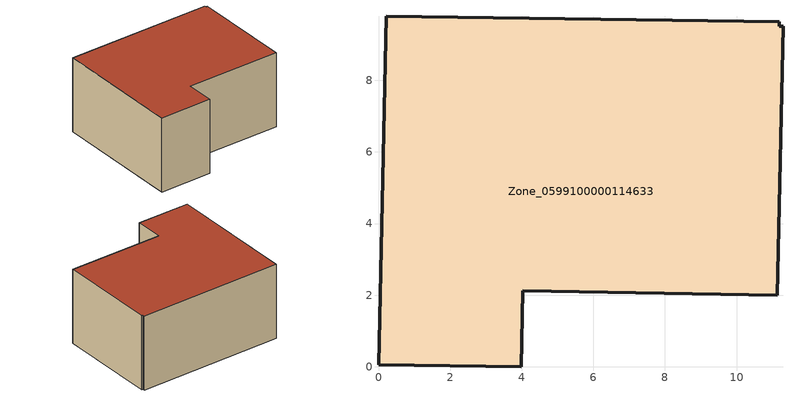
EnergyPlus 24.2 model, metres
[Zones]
Zone_0599100000114633
 floor ground (C_G): 0,0.05 0.22,9.79 11.19,9.64 11.19,9.5 11.3,9.5 11.14,2 4.03,2.12 3.99,0 z0
 wall outside (C_F): 0.22,9.79 0,0.05 3.99,0 4.03,2.12 11.14,2 11.3,9.5 11.19,9.5 11.19,9.64 0.22,9.79 z0:5.67
 roof outside (C_R): 11.19,9.64 0.22,9.79 0,0.05 3.99,0 4.03,2.12 11.14,2 11.3,9.5 11.19,9.5 z5.67
[BUILDING]
Pand.0599100000114633: North Axis=0; Terrain=City; Loads Convergence Tolerance Value=0.04; Temperature Convergence Tolerance Value=0.4; Solar Distribution=FullExterior; Maximum Number of Warmup Days=25; Minimum Number of Warmup Days=1
[Site:Location]
Rotterdam.The.Hague.AP_ZH_NLD Design_Conditions: Latitude=51.96; Longitude=4.45; Time Zone=1; Elevation=-4.5
[SITE:GROUNDTEMPERATURE:BUILDINGSURFACE]
18, 18, 18, 18, 18, 18, 18, 18, 18, 18, 18, 18
[MATERIAL] Thermal Absorptance=0.9; Solar Absorptance=0.7; Visible Absorptance=0.7
Name | Roughness | Thickness | Conductivity | Density | Specific Heat
G.D.1975-1991 | MediumSmooth | 0.15 | 0.288461 | 540 | 1210
F.D.1975-1991 | Rough | 0.3 | 0.230769 | 1920 | 840
R.D.1975-1991 | MediumRough | 0.2 | 0.153846 | 1500 | 1000
[CONSTRUCTION]
C_G: G.D.1975-1991
C_F: F.D.1975-1991
C_R: R.D.1975-1991
[ZONE]
Zone_0599100000114633: Type=1; Multiplier=1; Ceiling Height=Autocalculate; Volume=Autocalculate; Floor Area=autocalculate; Part of Total Floor Area=Yes
[ZONEINFILTRATION:DESIGNFLOWRATE]
Infil_Zone_0599100000114633: Zone or ZoneList or Space or SpaceList=Zone_0599100000114633; Schedule=AlwaysOn; Design Flow Rate Calculation Method=Flow/Area; Flow Rate per Floor Area=0.0042; Constant Term Coefficient=1; Temperature Term Coefficient=0; Velocity Term Coefficient=0; Velocity Squared Term Coefficient=0
[HVACTEMPLATE:ZONE:IDEALLOADSAIRSYSTEM]
Zone_0599100000114633: Maximum Heating Supply Air Temperature=50; Minimum Cooling Supply Air Temperature=13; Maximum Heating Supply Air Humidity Ratio=0.0156; Minimum Cooling Supply Air Humidity Ratio=0.0077; Heating Limit=NoLimit; Cooling Limit=NoLimit; Dehumidification Control Type=ConstantSensibleHeatRatio; Cooling Sensible Heat Ratio=0.7; Dehumidification Setpoint=60; Humidification Control Type=None; Humidification Setpoint=30; Outdoor Air Method=None; Outdoor Air Flow Rate per Person=0.00944; Outdoor Air Flow Rate per Zone Floor Area=0; Outdoor Air Flow Rate per Zone=0; Demand Controlled Ventilation Type=None; Outdoor Air Economizer Type=NoEconomizer; Heat Recovery Type=None; Sensible Heat Recovery Effectiveness=0.7; Latent Heat Recovery Effectiveness=0.65
[ZONECONTROL:THERMOSTAT]
ThermostatControl_Zone_0599100000114633: Zone or ZoneList=Zone_0599100000114633; Control Type Schedule=DualSetpointControlType; Control 1=Thermostat_Zone_0599100000114633; Temperature Difference Between Cutout And Setpoint=0
[THERMOSTATSETPOINT:DUALSETPOINT]
Thermostat_Zone_0599100000114633: Heating Setpoint Temperature Schedule=HeatingSetpoint_Zone_0599100000114633; Cooling Setpoint Temperature Schedule=CoolingSetpoint_Zone_0599100000114633
[SCHEDULE:COMPACT]
HeatingSetpoint_Zone_0599100000114633: Through: 12/31, For: AllDays, Until: 24:00, 21
CoolingSetpoint_Zone_0599100000114633: Through: 12/31, For: AllDays, Until: 24:00, 24
DualSetpointControlType: Through: 12/31, For: AllDays, Until: 24:00, 4
AlwaysOn: Through: 12/31, For: AllDays, Until: 24:00, 1
